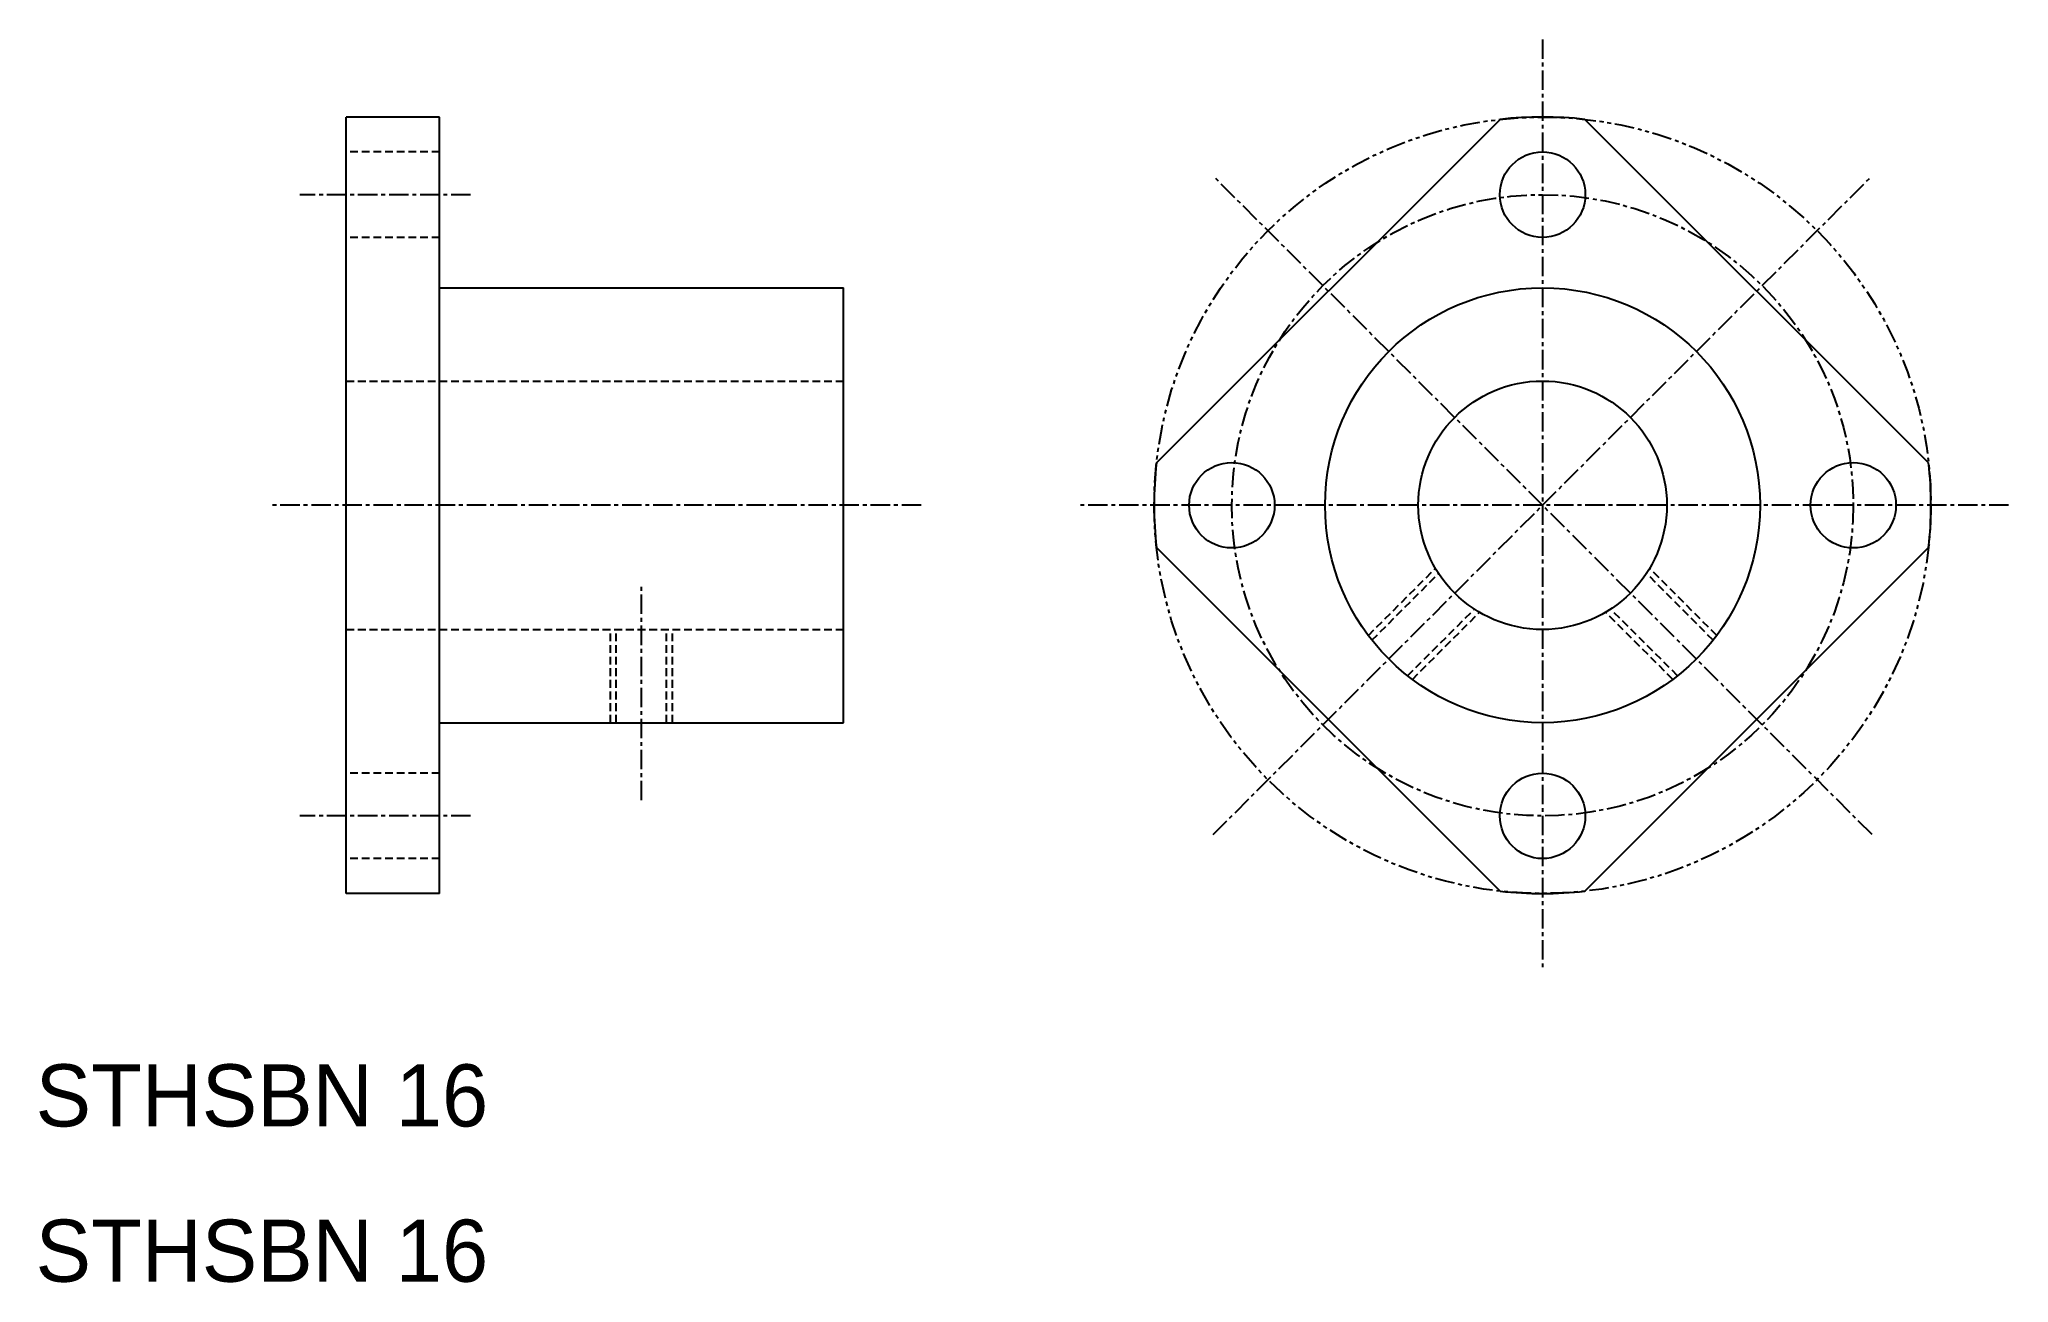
# Model space of a CAD drawing. Extents: x 10 to 137, y 10 to 90.
import ezdxf

# ---------------------------------------------------------------- set-up
doc = ezdxf.new("R2010")
doc.units = 0
for name, pattern in [('CENTER', [2, 1.25, -0.25, 0.25, -0.25]), ('DASHED', [0.75, 0.5, -0.25]), ('PHANTOM', [2.5, 1.25, -0.25, 0.25, -0.25, 0.25, -0.25])]:
    doc.linetypes.add(name, pattern=pattern)
doc.layers.get('0').update_dxf_attribs({"linetype": 'CONTINUOUS'})
doc.layers.add('CENTER', color=1, linetype='CENTER')

msp = doc.modelspace()

# ---------------------------------------------------------------- linework, layer by layer
at = {"color": 7, "linetype": 'CONTINUOUS'}
for p, q in [((30, 35), (30, 85)), ((36, 85), (30, 85)), ((36, 35), (36, 85)), ((82.15, 62.73), (104.27, 84.85)), ((131.85, 62.73), (109.73, 84.85)), ((36, 74), (62, 74)), ((62, 46), (62, 74)), ((104.27, 35.15), (82.15, 57.27)), ((109.73, 35.15), (131.85, 57.27)), ((36, 46), (62, 46)), ((36, 35), (30, 35))]:
    msp.add_line(p, q, dxfattribs=at)
at = {"color": 3, "linetype": 'DASHED'}
for p, q in [((36, 82.75), (30, 82.75)), ((36, 77.25), (30, 77.25)), ((30, 68), (62, 68)), ((95.79, 51.62), (100.11, 55.94)), ((118.21, 51.62), (113.89, 55.94)), ((96.02, 51.31), (100.31, 55.61)), ((117.98, 51.31), (113.69, 55.61)), ((98.31, 49.02), (102.61, 53.31)), ((115.69, 49.02), (111.39, 53.31)), ((30, 52), (62, 52)), ((47, 46), (47, 52)), ((47.38, 46), (47.38, 52)), ((50.62, 46), (50.62, 52)), ((51, 46), (51, 52)), ((98.62, 48.79), (102.94, 53.11)), ((115.38, 48.79), (111.06, 53.11)), ((36, 42.75), (30, 42.75)), ((36, 37.25), (30, 37.25))]:
    msp.add_line(p, q, dxfattribs=at)
at = {"color": 3, "linetype": 'PHANTOM'}
msp.add_circle((107, 60), 25, dxfattribs=at)
at = {"color": 7, "linetype": 'CONTINUOUS'}
for centre, radius in [((107, 80), 2.75), ((107, 60), 14), ((107, 60), 8), ((87, 60), 2.75), ((127, 60), 2.75), ((107, 40), 2.75)]:
    msp.add_circle(centre, radius, dxfattribs=at)
for start, end in [(83.7394, 96.2606), (173.7394, 186.2606), (353.7394, 6.2606), (263.7394, 276.2606)]:
    msp.add_arc((107, 60), 25, start, end, dxfattribs=at)
at = {"layer": 'CENTER', "color": 1, "linetype": 'CENTER'}
for p, q in [((107, 90), (107, 30)), ((85.79, 38.79), (128.21, 81.21)), ((128.21, 38.79), (85.79, 81.21)), ((38, 80), (27, 80)), ((67, 60), (25, 60)), ((137, 60), (77, 60)), ((49, 41), (49, 55)), ((38, 40), (27, 40))]:
    msp.add_line(p, q, dxfattribs=at)
msp.add_circle((107, 60), 20, dxfattribs=at)

# ---------------------------------------------------------------- texts
at = {"color": 7, "linetype": 'CONTINUOUS'}
for p in [(10, 20), (10, 10)]:
    msp.add_text('STHSBN 16', height=4, dxfattribs=at).set_placement(p)

doc.saveas('drawing.dxf')
